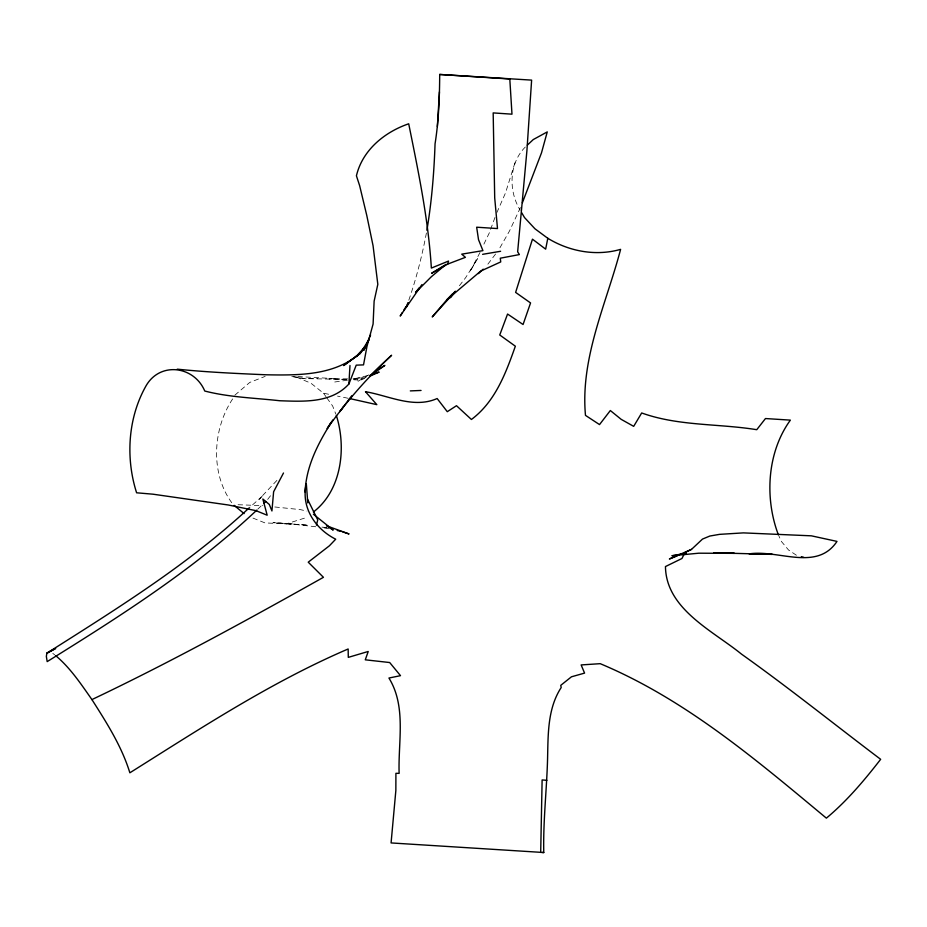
<?xml version="1.0" encoding="UTF-8"?>
<svg xmlns="http://www.w3.org/2000/svg" width="927" height="927" viewBox="0 0 927 927"><rect width="100%" height="100%" fill="white"/><g stroke="black" fill="none" stroke-linecap="round" stroke-linejoin="round"><path stroke-width="0.7" stroke-dasharray="4.63 3.48" d="M426.408 232.99C421.994 256.223 416.13 279.294 408.297 301.623M525.308 147.022C508.877 163.361 508.344 191.043 520.209 210.186M514.983 162.689L505.493 192.955L496.942 212.445M494.983 217.428L489.352 232.816L483.43 245.099M520.441 207.555L509.502 230.985L499.537 248.459M480.024 252.434L469.943 271.704L477.602 258.668L465.69 277.602L458.425 287.022M232.642 398.934C212.341 429.549 210.012 474.589 233.048 504.45M495.574 254.021L486.107 266.501M267.66 499.41L271.066 495.041M276.906 480.406L259.131 499.271L262.978 495.539L248.957 508.1M257.787 509.166L261.796 505.319M234.832 395.18L249.745 382.445L265.157 376.385M369.016 374.798L358.042 381.298L364.635 378.425M252.967 518.089L264.96 522.898L286.2 523.929L306.86 517.405M367.393 375.632L352.978 379.108M334.751 381.994L347.741 380.186M353.454 379.386L366.327 377.602L353.06 378.506M347.555 378.83L329.004 378.853L346.953 379.549M346.072 379.421L306.999 378.633L317.776 378.633M286.2 523.929L293.372 523.975L273.106 522.643L308.181 525.227L273.106 522.643M353.847 379.803L357.984 379.966L354.021 379.78M238.054 504.717L262.828 505.667M334.832 378.622L297.834 376.559M324.068 527.509L326.918 527.753M315.759 526.756L289.63 523.825M274.809 506.976L300.255 509.607L306.964 511.101M321.924 527.115L327.277 527.683M293.604 376.663L306.814 378.969L291.808 376.536M348.042 398.262L337.521 396.096M324.299 527.938L329.352 528.842M296.431 377.092L310.951 383.222L323.558 393.257L328.622 394.242M796.409 555.238L788.553 550.012L781.415 541.484L779.028 536.293M52.793 653.373L54.763 654.926M323.558 393.257L326.037 396.744M326.872 397.903L332.666 406.049L335.817 414.068"/><path stroke-width="1.39" d="M546.907 780.302L542.121 779.955L540.696 852.388L543.767 852.55C543.095 822.539 546.42 792.701 547.451 762.77C548.286 737.336 546.675 709.792 561.206 687.51L560.742 685.354L571.449 676.803L584.578 673.106L581.136 664.937L600.209 663.674C685.273 699.294 756.2 759.804 826.374 818.147C846.954 801.021 864.277 780.395 880.65 759.317C834.254 724.277 788.9 687.822 741.507 654.126C712.747 630.719 666.003 609.085 665.459 566.559L681.948 558.506L684.937 552.596L691.53 549.363L702.504 539.074L709.839 536.038L719.537 534.358L743.408 532.886L811.38 535.829L836.988 541.403C816.826 571.774 778.228 549.363 749.143 553.882L772.272 554.369L720.395 552.967M426.883 230.267C431.704 201.715 434.056 172.758 435.053 143.836C438.691 120.892 439.56 97.636 439.699 74.45L531.623 80.116L526.907 150.8L517.648 251.808L519.387 254.577L500.279 258.204L500.731 261.924L480.673 271.113L446.86 299.792L432.225 316.941L455.47 291.24L446.86 299.792L452.538 293.871M439.444 91.877L437.37 126.524M283.5 473.002L273.616 491.762L271.935 510.962L269.317 504.473L262.851 499.027L267.185 515.215L255.968 510.661L228.262 504.983L153.013 494.195L136.605 492.793C125.458 457.95 127.88 417.753 146.13 385.678C160.325 361.229 194.299 366.107 204.763 391.032C229.236 397.324 254.682 397.938 279.699 400.742C303.558 401.53 331.263 403.384 348.9 383.998L349.977 365.493M55.747 655.702C70.359 667.938 81.043 684.114 91.924 699.584C170.73 662.11 247.37 620.001 323.442 577.312L308.239 562.179L329.386 545.806L335.701 539.201C315.11 528.842 300.985 507.428 306.2 484.021M305.076 492.063C306.188 465.227 318.853 442.028 332.781 420.012M521.646 212.642L524.52 217.555L534.949 228.784L547.799 238.297L545.655 249.154L532.469 239.178L515.621 292.399L530.557 302.944L523.071 324.508L507.567 314.044L499.746 334.983L515.354 346.2C505.829 373.175 495.238 401.715 471.414 419.479L456.49 405.702L447.289 411.692L437.15 398.529C413.639 408.958 388.911 395.667 365.47 391.704L376.825 404.647L349.421 398.506M316.42 525.076L317.741 519.92L307.532 499.224M419.016 287.961L415.563 292.515L431.31 276.767L446.072 264.334L431.646 273.256L447.683 264.091L448.552 261.055L431.356 268.077C428.355 219.386 418.344 171.495 408.703 123.789C384.554 132.074 362.469 150.081 356.42 175.794L359.653 185.713L366.768 215.4L373.06 245.713L377.822 284.334L374.126 301.182L373.094 324.044L366.965 346.443L363.523 364.879L356.223 365.157L348.9 383.998M407.834 302.955L406.443 306.93L408.239 302.978M522.422 202.642L541.495 152.862L547.254 131.912L533.268 139.56L527.301 145.157M370.591 334.96L363.766 350.279L368.807 339.873L360.082 353.535L343.708 365.505L360.082 353.535L365.157 347.092M402.388 312.48L400.186 316.049L421.901 284.647M403.848 310.105L406.049 306.547M330.997 422.457L327.208 428.552C346.061 401.959 367.532 377.243 391.611 355.25L370.858 375.076M351.762 395.794L339.769 411.634L343.604 406.594M454.311 292.387L450.198 297.764L454.728 292.445M364.879 347.069L356.014 356.605L358.089 354.995M263.801 503.396L265.806 501.461M248.957 508.1C187.891 564.717 116.906 608.784 46.86 653.187L46.35 656.409L47.173 661.623C120.359 616.119 193.778 569.456 256.791 510.128M478.413 273.616L483.222 269.166M313.384 512.028C341.715 490.256 346.571 447.764 336.339 415.412M357.892 355.087C332.306 375.771 297.3 375.342 266.084 374.786C236.455 373.5 206.791 372.179 177.277 369.166M369.815 376.061L384.867 365.4L378.772 369.016M55.701 648.576L46.86 653.187L54.786 648.784M369.908 376.13L379.143 372.098L373.917 373.674M691.53 549.363L669.387 558.981L677.104 555.899M447.683 264.091L465.412 257.335L461.75 254.16L482.921 250.638L478.517 239.653L476.663 227.208L497.498 228.563L494.705 197.891L493.176 112.909L511.982 114.172L509.804 79.004L439.699 74.45M686.351 553.164L671.913 555.736L698.796 553.199L734.416 553.349L713.709 552.955M482.608 254.334L500.615 251.275M410.313 390.904L421.055 390.452M540.789 852.33L391.078 842.933L395.852 790.511L395.91 773.315L399.131 773.35C398.019 741.658 406.571 706.652 388.934 678.031L400.51 675.667L389.699 662.538L365.273 659.815L368.228 651.472L348.297 657.37L348.146 648.981C271.09 682.052 200.672 728.344 129.861 772.794C121.738 746.351 106.675 722.759 91.924 699.584M542.179 852.423L543.767 852.55M337.277 530.487L341.414 531.461M801.368 556.675L803.848 557.394M342.689 531.878L349.062 533.964L328.007 526.339M326.431 525.794L333.199 530.059L313.372 514.218M547.799 238.297C569.433 251.507 596.038 256.431 620.615 249.351C606.281 303.836 580.186 357.857 585.482 415.377L599.526 424.589L610.337 410.534L621.171 419.34L633.686 426.35L641.681 412.967C678.564 426.235 718.541 423.488 756.756 429.699L765.47 418.54L790.383 420.128C766.965 452.422 764.52 498.378 778.437 534.995M234.16 505.366L244.091 513.593M306.385 484.497L307.787 502.932"/></g></svg>
